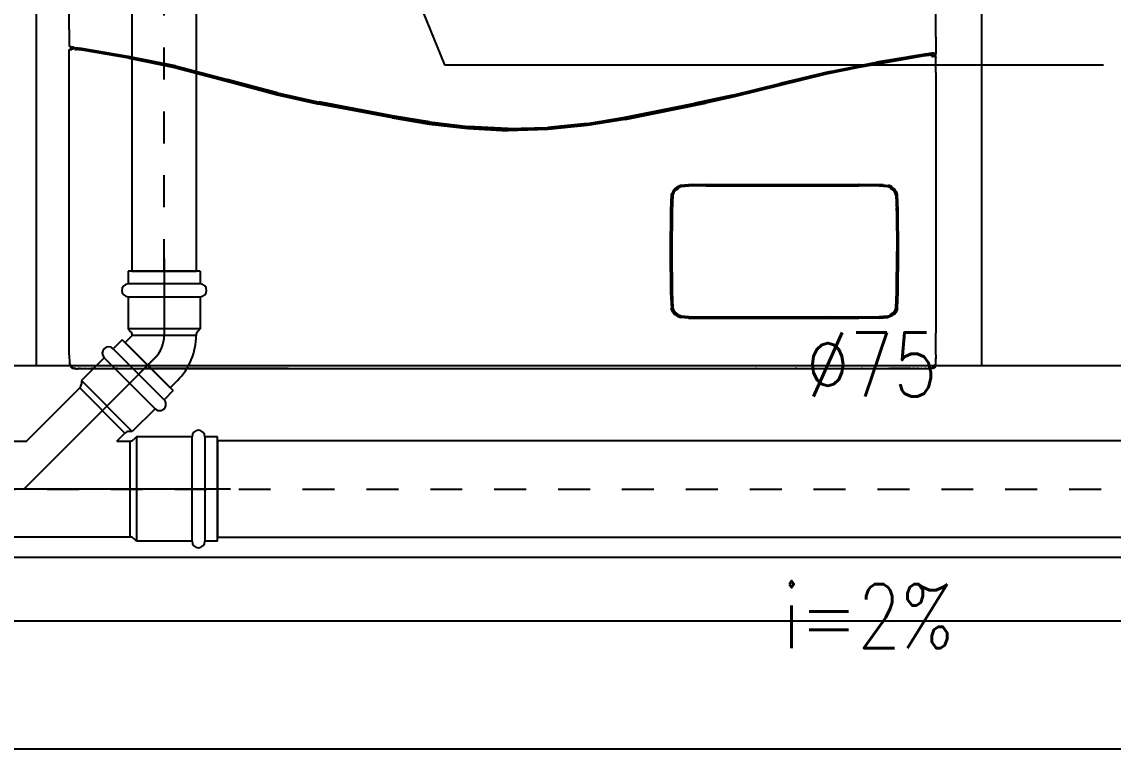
# Model space of a CAD drawing. Extents: x 41.9 to 126, y -21.3 to 38.1.
# Drawn here: x 89.476 to 92.893, y -16.879 to -14.603 of the extents above; entities that cross this region are included whole.
import ezdxf

# ---------------------------------------------------------------- set-up
doc = ezdxf.new("R2010")
doc.units = 0
for name, pattern in [('(_DASHED_)', [0.3, 0.2, -0.1]), ('DASHDOT2', [0.5, 0.25, -0.125, 0, -0.125]), ('ESGOTO_PRIMARIO', [1000, 1000, 0])]:
    doc.linetypes.add(name, pattern=pattern)
doc.layers.get('0').update_dxf_attribs({"linetype": 'CONTINUOUS'})
doc.layers.get('Defpoints').update_dxf_attribs({"linetype": 'CONTINUOUS'})
for name, color, linetype in [('ARQUITETURA_R07', 8, 'CONTINUOUS'), ('CONEXAO-PVC_SOLDAVEL_BRANCO', 84, 'CONTINUOUS'), ('IND_DIAMETRO', 7, 'CONTINUOUS'), ('IND_FLUXO', 3, 'CONTINUOUS'), ('IND_INCLINACAO', 7, 'CONTINUOUS'), ('LINHA_CENTRAL', 5, 'CONTINUOUS'), ('LINHA_EIXO', 8, 'DASHDOT2'), ('LISTAGEM_TEXTO', 7, 'CONTINUOUS'), ('TRACADO_INTERNO_CNX', 7, 'CONTINUOUS'), ('TUBO-PVC_SOLDAVEL_BRANCO', 84, 'CONTINUOUS'), ('US_dimension', 7, 'CONTINUOUS')]:
    doc.layers.add(name, color=color, linetype=linetype)
doc.styles.add('ARIAL', font='arial.ttf')
doc.styles.add('romans', font='romans.shx')
doc.dimstyles.new('1_25 A.F', dxfattribs={"dimscale": 0, "dimtxt": 0.2, "dimasz": 0.1, "dimexe": 0.05, "dimexo": 0.05, "dimgap": -0.045, "dimtad": 1, "dimlfac": 0.25, "dimzin": 5, "dimdsep": 46, "dimtxsty": 'ARIAL', "dimcen": 0, "dimclrd": 256, "dimclre": 256, "dimclrt": 256, "dimadec": 0, "dimazin": 0, "dimtfac": 1, "dimtmove": 2, "dimatfit": 3, "dimfxl": 0.08, "dimtolj": 1, "dimtzin": 1, "dimlwd": -1, "dimlwe": -1, "dimarcsym": 0})

# ---------------------------------------------------------------- blocks, each defined once
blk = doc.blocks.new('VISTAS')
at = {"layer": 'ARQUITETURA_R07'}
for p, q in [((-1.16442, -1.29352), (-1.16442, 0.71648)), ((-0.42442, -1.29352), (-0.42442, 0.71648)), ((-1.13885, -1.03076), (-1.13885, -0.52054)), ((-0.46042, -1.03633), (-0.46042, -0.52124)), ((-1.13885, -1.03076), (-1.1388, -1.04314)), ((-0.46042, -1.03725), (-0.46046, -1.04962)), ((-0.46042, -1.03633), (-0.46042, -1.03692)), ((-0.46042, -1.03725), (-0.46042, -1.03692)), ((-1.13885, -1.05873), (-1.1388, -1.0468)), ((-1.1388, -1.04314), (-1.13881, -1.0432)), ((-1.13881, -1.0432), (-1.13871, -1.04344)), ((-1.13871, -1.04651), (-1.13881, -1.04671)), ((-1.1388, -1.0468), (-1.13881, -1.04671)), ((-1.13871, -1.04344), (-1.13873, -1.04349)), ((-1.13873, -1.04349), (-1.13859, -1.04372)), ((-1.13873, -1.04642), (-1.13859, -1.04619)), ((-1.13871, -1.04651), (-1.13873, -1.04642)), ((-1.13871, -1.04344), (-1.13855, -1.04366)), ((-1.13855, -1.04628), (-1.13871, -1.04651)), ((-1.13859, -1.04372), (-1.13839, -1.04387)), ((-1.13859, -1.04619), (-1.1384, -1.04603)), ((-1.13855, -1.04366), (-1.13833, -1.04383)), ((-1.13833, -1.04612), (-1.13855, -1.04628)), ((-1.1384, -1.04603), (-1.1383, -1.04598)), ((-1.13829, -1.04393), (-1.13839, -1.04387)), ((-1.13833, -1.04383), (-1.13805, -1.04392)), ((-1.13805, -1.04602), (-1.13833, -1.04612)), ((-1.1383, -1.04598), (-1.13816, -1.04592)), ((-1.13806, -1.04402), (-1.13829, -1.04393)), ((-1.13816, -1.04592), (-1.13808, -1.04587)), ((-1.13808, -1.04587), (-1.13767, -1.0458)), ((-1.13806, -1.04402), (-1.13763, -1.04409)), ((-1.13805, -1.04392), (-1.13753, -1.04397)), ((-1.13783, -1.046), (-1.13805, -1.04602)), ((-1.13767, -1.0458), (-1.13744, -1.04578)), ((-1.13744, -1.04411), (-1.13763, -1.04409)), ((-1.13753, -1.04397), (-1.13744, -1.04397)), ((-1.13744, -1.0438), (-1.13744, -1.04397)), ((-1.13744, -1.04397), (-1.13709, -1.04398)), ((-1.13744, -1.04397), (-1.13744, -1.04407)), ((-1.13671, -1.04423), (-1.13744, -1.04411)), ((-1.13744, -1.04411), (-1.13744, -1.04578)), ((-1.13744, -1.04578), (-1.13692, -1.04575)), ((-1.13744, -1.04578), (-1.13744, -1.04587)), ((-1.13744, -1.04608), (-1.13744, -1.04617)), ((-1.13744, -1.04628), (-1.13744, -1.04645)), ((-1.13744, -1.0466), (-1.13744, -1.04683)), ((-1.13662, -1.04596), (-1.13724, -1.04597)), ((-1.13692, -1.04575), (-1.13622, -1.04561)), ((-1.13671, -1.04423), (-1.13598, -1.04435)), ((-1.13575, -1.04581), (-1.13653, -1.04594)), ((-1.13622, -1.04561), (-1.13598, -1.04526)), ((-1.1361, -1.04568), (-1.13622, -1.04561)), ((-1.1359, -1.04563), (-1.13622, -1.04561)), ((-1.13575, -1.04581), (-1.1361, -1.04568)), ((-1.13609, -1.04421), (-1.13598, -1.04435)), ((-1.13598, -1.04435), (-1.13594, -1.04441)), ((-1.13598, -1.04435), (-1.13582, -1.04439)), ((-1.13598, -1.04526), (-1.13596, -1.04482)), ((-1.13598, -1.04526), (-1.13584, -1.0453)), ((-1.13594, -1.04441), (-1.13596, -1.04482)), ((-1.13596, -1.04482), (-1.13564, -1.04488)), ((-1.13594, -1.04441), (-1.13582, -1.04439)), ((-1.13566, -1.04567), (-1.1359, -1.04563)), ((-1.13568, -1.04533), (-1.13584, -1.0453)), ((-1.13584, -1.0453), (-1.13566, -1.0453)), ((-1.13577, -1.04439), (-1.13582, -1.04439)), ((-1.13547, -1.04438), (-1.13577, -1.04439)), ((-1.13577, -1.04439), (-1.13562, -1.04446)), ((-1.13577, -1.04439), (-1.13547, -1.04443)), ((-1.13566, -1.04567), (-1.13575, -1.04581)), ((-1.13561, -1.04534), (-1.13566, -1.0453)), ((-1.13503, -1.04576), (-1.13566, -1.04567)), ((-1.13547, -1.04478), (-1.13564, -1.04479)), ((-1.13562, -1.04446), (-1.13547, -1.04449)), ((-1.13547, -1.04533), (-1.13561, -1.04534)), ((-1.13547, -1.04537), (-1.13561, -1.04534)), ((-1.1356, -1.04424), (-1.13547, -1.04438)), ((-1.13547, -1.04537), (-1.1355, -1.04542)), ((-1.13547, -1.04438), (-1.13547, -1.04443)), ((-1.13547, -1.04443), (-1.13547, -1.04449)), ((-1.13547, -1.04443), (-1.13517, -1.04448)), ((-1.13547, -1.04449), (-1.13475, -1.0446)), ((-1.13547, -1.04449), (-1.13547, -1.04478)), ((-1.13547, -1.04478), (-1.13547, -1.04491)), ((-1.13547, -1.04533), (-1.13547, -1.04537)), ((-1.1348, -1.04543), (-1.13547, -1.04533)), ((-1.13475, -1.0446), (-1.13517, -1.04448)), ((-1.13353, -1.046), (-1.13503, -1.04576)), ((-1.1348, -1.04543), (-1.13331, -1.04568)), ((-1.13475, -1.0446), (-1.13352, -1.04475)), ((-1.13377, -1.04454), (-1.13377, -1.04464)), ((-1.13377, -1.04639), (-1.13377, -1.04645)), ((-1.13377, -1.04671), (-1.13377, -1.04686)), ((-1.1314, -1.04636), (-1.13353, -1.046)), ((-1.13352, -1.04475), (-1.13352, -1.04458)), ((-1.13352, -1.04475), (-1.13325, -1.04484)), ((-1.13352, -1.04647), (-1.13352, -1.04643)), ((-1.13352, -1.0469), (-1.13352, -1.04673)), ((-1.13337, -1.04461), (-1.13058, -1.04507)), ((-1.13117, -1.04603), (-1.13331, -1.04568)), ((-1.13325, -1.04484), (-1.133, -1.04484)), ((-1.133, -1.04484), (-1.13112, -1.0452)), ((-1.12863, -1.04682), (-1.1314, -1.04636)), ((-1.13117, -1.04603), (-1.12841, -1.0465)), ((-1.13112, -1.0452), (-1.13022, -1.04531)), ((-1.09251, -1.05154), (-1.13058, -1.04507)), ((-1.13043, -1.04523), (-1.11939, -1.0471)), ((-1.13022, -1.04531), (-1.12835, -1.04567)), ((-1.09207, -1.05303), (-1.12863, -1.04682)), ((-1.09187, -1.05273), (-1.12841, -1.0465)), ((-1.11922, -1.04718), (-1.12835, -1.04567)), ((-1.12835, -1.04567), (-1.0916, -1.05198)), ((-1.11922, -1.04718), (-1.09241, -1.05173)), ((-0.48163, -1.0522), (-0.47089, -1.05037)), ((-0.48003, -1.05177), (-0.46903, -1.0499)), ((-0.46883, -1.0498), (-0.47986, -1.05168)), ((-0.47973, -1.05152), (-0.46868, -1.04964)), ((-0.47089, -1.05037), (-0.46813, -1.04994)), ((-0.46663, -1.04954), (-0.46903, -1.0499)), ((-0.46813, -1.04994), (-0.466, -1.04968)), ((-0.46812, -1.05077), (-0.46598, -1.05051)), ((-0.46663, -1.04954), (-0.46625, -1.0495)), ((-0.46606, -1.04941), (-0.46621, -1.04942)), ((-0.46606, -1.04941), (-0.466, -1.0494)), ((-0.46594, -1.04938), (-0.466, -1.0494)), ((-0.466, -1.04968), (-0.46458, -1.04967)), ((-0.46599, -1.05009), (-0.466, -1.04968)), ((-0.46449, -1.04998), (-0.46599, -1.05009)), ((-0.46449, -1.0504), (-0.46598, -1.05051)), ((-0.4659, -1.04939), (-0.46594, -1.04938)), ((-0.46562, -1.04937), (-0.46577, -1.04937)), ((-0.46458, -1.04937), (-0.46507, -1.04937)), ((-0.465, -1.04929), (-0.46458, -1.04929)), ((-0.46458, -1.04902), (-0.46458, -1.0489)), ((-0.46458, -1.04916), (-0.46458, -1.04911)), ((-0.46458, -1.04929), (-0.46458, -1.04925)), ((-0.46458, -1.04929), (-0.46449, -1.04929)), ((-0.46458, -1.04937), (-0.46458, -1.04929)), ((-0.46434, -1.04937), (-0.46458, -1.04937)), ((-0.46458, -1.04967), (-0.46458, -1.04942)), ((-0.46458, -1.04967), (-0.4645, -1.04967)), ((-0.4645, -1.04967), (-0.46434, -1.04974)), ((-0.46434, -1.04999), (-0.46449, -1.04998)), ((-0.46449, -1.0504), (-0.46434, -1.05041)), ((-0.46435, -1.04929), (-0.46442, -1.0493)), ((-0.46434, -1.04922), (-0.46435, -1.04929)), ((-0.46435, -1.04929), (-0.46364, -1.04929)), ((-0.46435, -1.04929), (-0.46434, -1.04937)), ((-0.46434, -1.04887), (-0.46434, -1.04902)), ((-0.46434, -1.04908), (-0.46434, -1.04912)), ((-0.46429, -1.04937), (-0.46434, -1.04937)), ((-0.46434, -1.04937), (-0.46434, -1.04974)), ((-0.46434, -1.04974), (-0.46363, -1.05004)), ((-0.46434, -1.04974), (-0.46434, -1.04999)), ((-0.46363, -1.05004), (-0.46434, -1.04999)), ((-0.46434, -1.05041), (-0.46434, -1.05062)), ((-0.46434, -1.05041), (-0.46362, -1.05045)), ((-0.46342, -1.04972), (-0.46429, -1.04937)), ((-0.46218, -1.04894), (-0.46373, -1.04902)), ((-0.46294, -1.0493), (-0.46364, -1.04929)), ((-0.46331, -1.05039), (-0.46363, -1.05004)), ((-0.46363, -1.05004), (-0.46333, -1.05057)), ((-0.46345, -1.05077), (-0.46362, -1.05045)), ((-0.46308, -1.05029), (-0.46342, -1.04972)), ((-0.46331, -1.0506), (-0.46335, -1.05076)), ((-0.46331, -1.05039), (-0.46333, -1.05057)), ((-0.46333, -1.05057), (-0.46331, -1.0506)), ((-0.46317, -1.05082), (-0.46308, -1.05029)), ((-0.46218, -1.04894), (-0.46126, -1.04898)), ((-0.46081, -1.04931), (-0.46126, -1.04898)), ((-0.4612, -1.04987), (-0.46112, -1.0506)), ((-0.46067, -1.04913), (-0.46067, -1.05011)), ((-0.46056, -1.05097), (-0.46047, -1.05068)), ((-0.46047, -1.05068), (-0.46046, -1.04962)), ((-1.13886, -1.26808), (-1.13885, -1.0588)), ((-1.13885, -1.0588), (-1.13885, -1.05873)), ((-1.05561, -1.05901), (-1.09251, -1.05154)), ((-1.05569, -1.05917), (-1.09241, -1.05173)), ((-1.09207, -1.05303), (-1.05621, -1.06037)), ((-1.05604, -1.06008), (-1.09187, -1.05273)), ((-1.05565, -1.05936), (-1.0916, -1.05198)), ((-1.05569, -1.05917), (-1.01497, -1.06972)), ((-1.05561, -1.05901), (-1.01487, -1.06954)), ((-0.54321, -1.06372), (-0.50769, -1.05671)), ((-0.54314, -1.06336), (-0.50671, -1.0562)), ((-0.5431, -1.06412), (-0.50761, -1.05711)), ((-0.54308, -1.06353), (-0.50683, -1.05641)), ((-0.47647, -1.05212), (-0.52066, -1.05985)), ((-0.47629, -1.05244), (-0.52063, -1.06025)), ((-0.48163, -1.0522), (-0.50769, -1.05671)), ((-0.47647, -1.05171), (-0.50761, -1.05711)), ((-0.48003, -1.05177), (-0.50683, -1.05641)), ((-0.47973, -1.05152), (-0.50671, -1.0562)), ((-0.47089, -1.05077), (-0.47647, -1.05171)), ((-0.47647, -1.05212), (-0.47088, -1.05118)), ((-0.47067, -1.0515), (-0.47629, -1.05244)), ((-0.46812, -1.05077), (-0.47088, -1.05118)), ((-0.46791, -1.05109), (-0.47067, -1.0515)), ((-0.46577, -1.05083), (-0.46791, -1.05109)), ((-0.46434, -1.05072), (-0.46577, -1.05083)), ((-0.46458, -1.05094), (-0.46458, -1.05082)), ((-0.46458, -1.05121), (-0.46458, -1.05106)), ((-0.46458, -1.05143), (-0.46458, -1.05131)), ((-0.46434, -1.05072), (-0.46434, -1.05092)), ((-0.46427, -1.05073), (-0.46434, -1.05072)), ((-0.46434, -1.05103), (-0.46434, -1.05116)), ((-0.46434, -1.05128), (-0.46434, -1.05142)), ((-0.46345, -1.05077), (-0.46427, -1.05073)), ((-0.46363, -1.05161), (-0.46351, -1.05138)), ((-0.46356, -1.05163), (-0.46348, -1.05138)), ((-0.46352, -1.05163), (-0.46338, -1.05137)), ((-0.46347, -1.05162), (-0.46343, -1.05162)), ((-0.46345, -1.05077), (-0.4634, -1.05077)), ((-0.46341, -1.05107), (-0.46343, -1.05119)), ((-0.46338, -1.05137), (-0.46343, -1.05162)), ((-0.46343, -1.05162), (-0.46313, -1.0516)), ((-0.46335, -1.05076), (-0.4634, -1.05077)), ((-0.4634, -1.05077), (-0.46336, -1.05082)), ((-0.46338, -1.05094), (-0.4634, -1.051)), ((-0.46336, -1.05082), (-0.46337, -1.05089)), ((-0.46335, -1.05076), (-0.46336, -1.05082)), ((-0.46336, -1.05082), (-0.46331, -1.0509)), ((-0.46331, -1.05087), (-0.46336, -1.05082)), ((-0.46336, -1.05094), (-0.46331, -1.05099)), ((-0.46335, -1.05076), (-0.4633, -1.05081)), ((-0.46332, -1.05106), (-0.46334, -1.05119)), ((-0.46334, -1.05106), (-0.46334, -1.05119)), ((-0.4633, -1.05081), (-0.46331, -1.05087)), ((-0.46331, -1.05087), (-0.46331, -1.0509)), ((-0.46331, -1.05087), (-0.46328, -1.0509)), ((-0.46331, -1.05094), (-0.46331, -1.05099)), ((-0.46331, -1.05118), (-0.46324, -1.05105)), ((-0.4633, -1.05081), (-0.46317, -1.05082)), ((-0.46328, -1.0509), (-0.46324, -1.0509)), ((-0.46321, -1.05097), (-0.46325, -1.05094)), ((-0.46321, -1.05097), (-0.46319, -1.05095)), ((-0.46319, -1.05091), (-0.46317, -1.05082)), ((-0.46317, -1.05082), (-0.46274, -1.05091)), ((-0.46307, -1.05114), (-0.46315, -1.05105)), ((-0.46313, -1.0516), (-0.4631, -1.05135)), ((-0.46313, -1.0516), (-0.46267, -1.05152)), ((-0.46307, -1.05117), (-0.46307, -1.05114)), ((-0.46202, -1.05096), (-0.46274, -1.05091)), ((-0.46267, -1.05152), (-0.46174, -1.05151)), ((-0.46163, -1.05103), (-0.46202, -1.05096)), ((-0.46174, -1.05151), (-0.46122, -1.05146)), ((-0.46142, -1.05114), (-0.46163, -1.05103)), ((-0.46142, -1.05114), (-0.46109, -1.05141)), ((-0.46122, -1.05146), (-0.46119, -1.05145)), ((-0.46109, -1.05141), (-0.46094, -1.05136)), ((-0.46109, -1.05141), (-0.46098, -1.05148)), ((-0.46098, -1.05148), (-0.46081, -1.05165)), ((-0.46094, -1.05136), (-0.46072, -1.0512)), ((-0.46081, -1.05165), (-0.46068, -1.05188)), ((-0.46072, -1.0512), (-0.46067, -1.05112)), ((-0.46067, -1.05112), (-0.46068, -1.05188)), ((-0.46068, -1.05188), (-0.46067, -1.05194)), ((-0.46067, -1.05112), (-0.46056, -1.05097)), ((-0.46067, -1.05194), (-0.46061, -1.05217)), ((-0.46067, -1.05194), (-0.46067, -1.05213)), ((-0.46061, -1.05217), (-0.46046, -1.05299)), ((-0.46042, -1.06422), (-0.46046, -1.05299)), ((-1.05621, -1.06037), (-1.01561, -1.07098)), ((-1.05604, -1.06008), (-1.01548, -1.07067)), ((-1.05565, -1.05936), (-1.01514, -1.06992)), ((-0.54314, -1.06336), (-0.58252, -1.07269)), ((-0.54308, -1.06353), (-0.58245, -1.07287)), ((-0.54321, -1.06372), (-0.58237, -1.07307)), ((-0.58228, -1.07348), (-0.5431, -1.06412)), ((-0.54637, -1.06469), (-0.58228, -1.07348)), ((-0.54631, -1.06517), (-0.58222, -1.07394)), ((-0.54625, -1.06557), (-0.58217, -1.07432)), ((-0.54313, -1.06402), (-0.54637, -1.06469)), ((-0.54631, -1.06517), (-0.52066, -1.05985)), ((-0.52063, -1.06025), (-0.54625, -1.06557)), ((-0.46042, -1.06422), (-0.46041, -1.26808)), ((-1.01561, -1.07098), (-0.97604, -1.08157)), ((-0.97595, -1.08124), (-1.01548, -1.07067)), ((-0.97573, -1.08042), (-1.01514, -1.06992)), ((-0.97563, -1.08018), (-1.01497, -1.06972)), ((-0.61959, -1.08179), (-0.58252, -1.07269)), ((-0.61956, -1.08199), (-0.58245, -1.07287)), ((-0.61952, -1.08223), (-0.58237, -1.07307)), ((-0.61946, -1.08266), (-0.58228, -1.07348)), ((-0.58228, -1.07348), (-0.61733, -1.08223)), ((-0.61729, -1.08267), (-0.58222, -1.07394)), ((-0.58217, -1.07432), (-0.61725, -1.08303)), ((-0.97604, -1.08157), (-0.94332, -1.08883)), ((-0.97595, -1.08124), (-0.94326, -1.08848)), ((-0.97573, -1.08042), (-0.9431, -1.08763)), ((-0.97563, -1.08018), (-0.94305, -1.08738)), ((-0.61959, -1.08179), (-0.64909, -1.08825)), ((-0.61956, -1.08199), (-0.64907, -1.08846)), ((-0.61952, -1.08223), (-0.64902, -1.08871)), ((-0.64895, -1.08914), (-0.61946, -1.08266)), ((-0.61733, -1.08223), (-0.64042, -1.08743)), ((-0.61729, -1.08267), (-0.6404, -1.08787)), ((-0.61725, -1.08303), (-0.64038, -1.08822)), ((-0.88592, -1.09974), (-0.94332, -1.08883)), ((-0.88587, -1.09939), (-0.94326, -1.08848)), ((-0.88575, -1.09855), (-0.9431, -1.08763)), ((-0.8857, -1.09831), (-0.94305, -1.08738)), ((-0.88567, -1.09811), (-0.94301, -1.08717)), ((-0.7038, -1.09921), (-0.64909, -1.08825)), ((-0.70375, -1.09942), (-0.64907, -1.08846)), ((-0.70369, -1.09965), (-0.64902, -1.08871)), ((-0.64895, -1.08914), (-0.7036, -1.10007)), ((-0.6404, -1.08787), (-0.70352, -1.10049)), ((-0.70346, -1.10083), (-0.64038, -1.08822)), ((-0.64042, -1.08743), (-0.64895, -1.08914)), ((-0.88592, -1.09974), (-0.85707, -1.10447)), ((-0.85702, -1.10413), (-0.88587, -1.09939)), ((-0.85691, -1.10329), (-0.88575, -1.09855)), ((-0.85686, -1.10307), (-0.8857, -1.09831)), ((-0.85682, -1.10286), (-0.88567, -1.09811)), ((-0.73339, -1.10411), (-0.7038, -1.09921)), ((-0.73335, -1.10432), (-0.70375, -1.09942)), ((-0.7333, -1.10453), (-0.70369, -1.09965)), ((-0.73317, -1.10537), (-0.70352, -1.10049)), ((-0.70346, -1.10083), (-0.73312, -1.10571)), ((-0.85707, -1.10447), (-0.82672, -1.10801)), ((-0.85702, -1.10413), (-0.82669, -1.10767)), ((-0.85691, -1.10329), (-0.82662, -1.10683)), ((-0.85686, -1.10307), (-0.8266, -1.10661)), ((-0.85682, -1.10286), (-0.82657, -1.10641)), ((-0.82672, -1.10801), (-0.7955, -1.10968)), ((-0.7955, -1.10933), (-0.82669, -1.10767)), ((-0.7955, -1.10849), (-0.82662, -1.10683)), ((-0.79551, -1.10827), (-0.8266, -1.10661)), ((-0.79551, -1.10807), (-0.82657, -1.10641)), ((-0.79551, -1.10807), (-0.7642, -1.10718)), ((-0.79551, -1.10827), (-0.76418, -1.10739)), ((-0.7955, -1.10849), (-0.76415, -1.10761)), ((-0.7955, -1.10933), (-0.76408, -1.10844)), ((-0.76405, -1.10878), (-0.7955, -1.10968)), ((-0.73339, -1.10411), (-0.7642, -1.10718)), ((-0.73335, -1.10432), (-0.76418, -1.10739)), ((-0.7333, -1.10453), (-0.76415, -1.10761)), ((-0.73317, -1.10537), (-0.76408, -1.10844)), ((-0.73312, -1.10571), (-0.76405, -1.10878)), ((-0.66263, -1.15349), (-0.6602, -1.15246)), ((-0.66018, -1.15249), (-0.66262, -1.15352)), ((-0.66257, -1.15359), (-0.66017, -1.15257)), ((-0.65389, -1.15193), (-0.66018, -1.15249)), ((-0.6539, -1.15202), (-0.66017, -1.15257)), ((-0.65376, -1.15285), (-0.6599, -1.15336)), ((-0.65374, -1.15298), (-0.65986, -1.15349)), ((-0.6539, -1.15202), (-0.64028, -1.15183)), ((-0.64025, -1.15174), (-0.65389, -1.15193)), ((-0.65376, -1.15285), (-0.64023, -1.15267)), ((-0.64022, -1.1528), (-0.65374, -1.15298)), ((-0.64028, -1.15183), (-0.52058, -1.15187)), ((-0.64025, -1.15174), (-0.61703, -1.15171)), ((-0.64025, -1.15174), (-0.52053, -1.15178)), ((-0.64024, -1.15171), (-0.61703, -1.15171)), ((-0.64023, -1.15267), (-0.52064, -1.15271)), ((-0.64022, -1.1528), (-0.52064, -1.15284)), ((-0.61703, -1.15171), (-0.52055, -1.15175)), ((-0.50486, -1.15286), (-0.52064, -1.15271)), ((-0.50487, -1.15299), (-0.52064, -1.15284)), ((-0.50472, -1.15203), (-0.52058, -1.15187)), ((-0.52055, -1.15175), (-0.52052, -1.15175)), ((-0.52055, -1.15175), (-0.52053, -1.15178)), ((-0.50466, -1.15194), (-0.52053, -1.15178)), ((-0.49801, -1.15349), (-0.50487, -1.15299)), ((-0.50486, -1.15286), (-0.49797, -1.15336)), ((-0.50472, -1.15203), (-0.49771, -1.15257)), ((-0.50167, -1.15215), (-0.50466, -1.15194)), ((-0.50464, -1.15192), (-0.50167, -1.15215)), ((-0.50167, -1.15215), (-0.49761, -1.15249)), ((-0.4953, -1.15359), (-0.49771, -1.15257)), ((-0.49761, -1.15249), (-0.49523, -1.15349)), ((-0.49758, -1.15248), (-0.49523, -1.15349)), ((-0.49484, -1.15333), (-0.49739, -1.15223)), ((-0.66734, -1.15978), (-0.6679, -1.17219)), ((-0.66779, -1.1722), (-0.66722, -1.15976)), ((-0.66733, -1.15973), (-0.66735, -1.15975)), ((-0.66734, -1.15978), (-0.66735, -1.15975)), ((-0.66734, -1.15978), (-0.66733, -1.15973)), ((-0.66733, -1.15973), (-0.66731, -1.1597)), ((-0.66731, -1.1597), (-0.66702, -1.15898)), ((-0.66618, -1.15728), (-0.66722, -1.15976)), ((-0.66628, -1.15727), (-0.66702, -1.15898)), ((-0.66698, -1.17233), (-0.66645, -1.16004)), ((-0.66634, -1.1601), (-0.66686, -1.17236)), ((-0.66548, -1.15772), (-0.66645, -1.16004)), ((-0.66537, -1.1578), (-0.66634, -1.1601)), ((-0.66634, -1.1601), (-0.66628, -1.16014)), ((-0.66553, -1.15623), (-0.66628, -1.15727)), ((-0.66626, -1.16018), (-0.66628, -1.16014)), ((-0.66626, -1.16018), (-0.66623, -1.1602)), ((-0.66618, -1.15728), (-0.6646, -1.15519)), ((-0.66553, -1.15623), (-0.66525, -1.15587)), ((-0.66548, -1.15772), (-0.66403, -1.15579)), ((-0.66394, -1.15588), (-0.66537, -1.1578)), ((-0.66525, -1.15587), (-0.66469, -1.15512)), ((-0.66468, -1.15515), (-0.66525, -1.15587)), ((-0.66469, -1.15512), (-0.66263, -1.15349)), ((-0.66262, -1.15352), (-0.66468, -1.15515)), ((-0.66257, -1.15359), (-0.6646, -1.15519)), ((-0.66215, -1.15431), (-0.66403, -1.15579)), ((-0.66209, -1.15442), (-0.66394, -1.15588)), ((-0.66197, -1.15496), (-0.66368, -1.15634)), ((-0.66215, -1.15431), (-0.6599, -1.15336)), ((-0.65986, -1.15349), (-0.66209, -1.15442)), ((-0.49578, -1.15442), (-0.49801, -1.15349)), ((-0.49572, -1.15431), (-0.49797, -1.15336)), ((-0.49579, -1.15496), (-0.49409, -1.15633)), ((-0.49393, -1.15588), (-0.49578, -1.15442)), ((-0.49572, -1.15431), (-0.49385, -1.15578)), ((-0.4953, -1.15359), (-0.49327, -1.15519)), ((-0.49523, -1.15349), (-0.4952, -1.15349)), ((-0.4952, -1.15349), (-0.49517, -1.15352)), ((-0.49517, -1.15352), (-0.49318, -1.15511)), ((-0.49252, -1.15779), (-0.49393, -1.15588)), ((-0.49242, -1.15771), (-0.49385, -1.15578)), ((-0.49172, -1.15728), (-0.49327, -1.15519)), ((-0.49318, -1.15511), (-0.49314, -1.15512)), ((-0.49312, -1.15515), (-0.49314, -1.15512)), ((-0.49312, -1.15515), (-0.49161, -1.15723)), ((-0.49161, -1.16008), (-0.49252, -1.15779)), ((-0.49242, -1.15771), (-0.4915, -1.16003)), ((-0.49172, -1.15728), (-0.49073, -1.15976)), ((-0.49163, -1.16013), (-0.49161, -1.16008)), ((-0.49162, -1.16017), (-0.49163, -1.16013)), ((-0.49162, -1.16017), (-0.49122, -1.1704)), ((-0.49161, -1.15723), (-0.49156, -1.15724)), ((-0.49154, -1.15727), (-0.49156, -1.15724)), ((-0.49154, -1.15727), (-0.49062, -1.15973)), ((-0.49101, -1.17232), (-0.4915, -1.16003)), ((-0.49021, -1.17219), (-0.49073, -1.15976)), ((-0.49062, -1.15973), (-0.49008, -1.17219)), ((-0.66804, -1.20416), (-0.66791, -1.17225)), ((-0.66779, -1.1722), (-0.66792, -1.20415)), ((-0.6679, -1.17219), (-0.66791, -1.17225)), ((-0.66698, -1.17233), (-0.66711, -1.20415)), ((-0.66686, -1.17236), (-0.66698, -1.20416)), ((-0.49112, -1.17235), (-0.49122, -1.1704)), ((-0.49114, -1.17239), (-0.49112, -1.17235)), ((-0.49114, -1.17239), (-0.49096, -1.20416)), ((-0.49101, -1.17232), (-0.49084, -1.20415)), ((-0.49021, -1.17219), (-0.49003, -1.20415)), ((-0.49008, -1.17219), (-0.48991, -1.20416)), ((-0.66806, -1.20419), (-0.66804, -1.20416)), ((-0.66806, -1.20419), (-0.66805, -1.20422)), ((-0.66805, -1.20422), (-0.66804, -1.20416)), ((-0.6678, -1.23613), (-0.66805, -1.20422)), ((-0.66769, -1.2361), (-0.66792, -1.20415)), ((-0.66688, -1.23597), (-0.66711, -1.20415)), ((-0.66698, -1.20416), (-0.66676, -1.23597)), ((-0.49112, -1.23597), (-0.49097, -1.20423)), ((-0.49101, -1.23597), (-0.49084, -1.20415)), ((-0.49097, -1.20423), (-0.49096, -1.20416)), ((-0.49021, -1.2361), (-0.49003, -1.20415)), ((-0.48991, -1.20416), (-0.49008, -1.23613)), ((-0.66803, -1.23627), (-0.6674, -1.24883)), ((-0.66782, -1.23617), (-0.6678, -1.23613)), ((-0.66781, -1.2362), (-0.66782, -1.23617)), ((-0.66781, -1.2362), (-0.66725, -1.24858)), ((-0.66769, -1.2361), (-0.66714, -1.24853)), ((-0.66688, -1.23597), (-0.66637, -1.24826)), ((-0.66676, -1.23597), (-0.66625, -1.24823)), ((-0.49115, -1.23604), (-0.49163, -1.24825)), ((-0.49161, -1.24823), (-0.49115, -1.23604)), ((-0.49101, -1.23597), (-0.4915, -1.24826)), ((-0.49115, -1.23604), (-0.49112, -1.23597)), ((-0.49021, -1.2361), (-0.49073, -1.24853)), ((-0.49008, -1.23613), (-0.49062, -1.24858)), ((-0.66636, -1.25157), (-0.66748, -1.24891)), ((-0.66725, -1.24858), (-0.66727, -1.24864)), ((-0.66726, -1.24867), (-0.66727, -1.24864)), ((-0.66625, -1.25109), (-0.66726, -1.24867)), ((-0.66615, -1.25101), (-0.66714, -1.24853)), ((-0.66545, -1.25058), (-0.66637, -1.24826)), ((-0.66636, -1.25157), (-0.66476, -1.25374)), ((-0.66625, -1.24823), (-0.66534, -1.25053)), ((-0.66468, -1.2532), (-0.66625, -1.25109)), ((-0.66615, -1.25101), (-0.6646, -1.2531)), ((-0.66545, -1.25058), (-0.66402, -1.25251)), ((-0.66534, -1.25053), (-0.66529, -1.25054)), ((-0.66529, -1.25054), (-0.66527, -1.25057)), ((-0.66482, -1.25119), (-0.66527, -1.25057)), ((-0.66393, -1.25243), (-0.66482, -1.25119)), ((-0.66263, -1.25482), (-0.66468, -1.2532)), ((-0.66257, -1.25471), (-0.6646, -1.2531)), ((-0.66215, -1.25398), (-0.66402, -1.25251)), ((-0.66393, -1.25243), (-0.66389, -1.25244)), ((-0.66387, -1.25247), (-0.66393, -1.25243)), ((-0.66387, -1.25247), (-0.66389, -1.25244)), ((-0.66208, -1.25389), (-0.66387, -1.25247)), ((-0.66197, -1.25356), (-0.66367, -1.25219)), ((-0.6602, -1.25585), (-0.66263, -1.25482)), ((-0.66257, -1.25471), (-0.66017, -1.25572)), ((-0.66215, -1.25398), (-0.6599, -1.25493)), ((-0.66208, -1.25389), (-0.66205, -1.25389)), ((-0.66203, -1.25391), (-0.66205, -1.25389)), ((-0.66032, -1.25461), (-0.66203, -1.25391)), ((-0.65983, -1.25482), (-0.66032, -1.25461)), ((-0.65986, -1.25482), (-0.66032, -1.25461)), ((-0.65376, -1.25544), (-0.6599, -1.25493)), ((-0.65986, -1.25482), (-0.65981, -1.25485)), ((-0.65371, -1.25532), (-0.65983, -1.25482)), ((-0.6537, -1.25535), (-0.65981, -1.25485)), ((-0.65981, -1.25485), (-0.65371, -1.25532)), ((-0.65376, -1.25544), (-0.64023, -1.25562)), ((-0.65371, -1.25532), (-0.64021, -1.25551)), ((-0.64021, -1.25551), (-0.6537, -1.25535)), ((-0.52063, -1.25557), (-0.64023, -1.25562)), ((-0.64018, -1.25553), (-0.64021, -1.25551)), ((-0.58192, -1.25547), (-0.64018, -1.25553)), ((-0.58189, -1.25549), (-0.58192, -1.25547)), ((-0.54605, -1.25543), (-0.58189, -1.25549)), ((-0.58189, -1.25549), (-0.52064, -1.25546)), ((-0.54605, -1.25543), (-0.52064, -1.25546)), ((-0.52061, -1.25548), (-0.52064, -1.25546)), ((-0.50486, -1.25543), (-0.52063, -1.25557)), ((-0.50486, -1.25531), (-0.52061, -1.25548)), ((-0.50484, -1.25534), (-0.52061, -1.25548)), ((-0.50486, -1.25543), (-0.49797, -1.25493)), ((-0.50486, -1.25531), (-0.50484, -1.25534)), ((-0.50483, -1.25531), (-0.50486, -1.25531)), ((-0.49798, -1.25484), (-0.50484, -1.25534)), ((-0.49797, -1.2548), (-0.49798, -1.25484)), ((-0.49572, -1.25398), (-0.49797, -1.25493)), ((-0.49797, -1.2548), (-0.49665, -1.25425)), ((-0.4953, -1.25471), (-0.49771, -1.25572)), ((-0.49523, -1.25482), (-0.49766, -1.25585)), ((-0.49635, -1.25412), (-0.49665, -1.25425)), ((-0.49576, -1.25391), (-0.49635, -1.25412)), ((-0.49578, -1.25355), (-0.49408, -1.25219)), ((-0.49575, -1.25387), (-0.49576, -1.25391)), ((-0.49575, -1.25387), (-0.49393, -1.25243)), ((-0.49392, -1.25246), (-0.49575, -1.25387)), ((-0.49572, -1.25398), (-0.49385, -1.25251)), ((-0.4953, -1.25471), (-0.49327, -1.2531)), ((-0.49318, -1.2532), (-0.49523, -1.25482)), ((-0.49393, -1.25243), (-0.49328, -1.25156)), ((-0.49328, -1.25156), (-0.49392, -1.25246)), ((-0.49242, -1.25058), (-0.49385, -1.25251)), ((-0.49307, -1.25126), (-0.49328, -1.25156)), ((-0.49172, -1.25101), (-0.49327, -1.2531)), ((-0.49161, -1.25109), (-0.49318, -1.2532)), ((-0.49252, -1.25057), (-0.49307, -1.25126)), ((-0.49131, -1.25154), (-0.4929, -1.25369)), ((-0.49254, -1.25054), (-0.49255, -1.25056)), ((-0.49165, -1.24829), (-0.49254, -1.25054)), ((-0.49162, -1.24828), (-0.49252, -1.25057)), ((-0.49242, -1.25058), (-0.4915, -1.24826)), ((-0.49172, -1.25101), (-0.49073, -1.24853)), ((-0.49165, -1.24829), (-0.49161, -1.24823)), ((-0.49163, -1.24825), (-0.49162, -1.24828)), ((-0.49062, -1.24858), (-0.49161, -1.25109)), ((-0.49131, -1.25154), (-0.49023, -1.24889)), ((-0.65391, -1.2564), (-0.6602, -1.25585)), ((-0.6539, -1.25627), (-0.66017, -1.25572)), ((-0.64028, -1.25659), (-0.65391, -1.2564)), ((-0.6539, -1.25627), (-0.64028, -1.25645)), ((-0.52058, -1.25641), (-0.64028, -1.25645)), ((-0.52057, -1.25654), (-0.64028, -1.25659)), ((-0.50472, -1.25626), (-0.52058, -1.25641)), ((-0.5047, -1.25639), (-0.52057, -1.25654)), ((-0.50472, -1.25626), (-0.49771, -1.25572)), ((-0.49766, -1.25585), (-0.5047, -1.25639)), ((-1.13879, -1.28505), (-1.13886, -1.26808)), ((-0.46049, -1.28505), (-0.46041, -1.26808)), ((-1.13879, -1.28505), (-1.13855, -1.29178)), ((-0.46074, -1.28845), (-0.46078, -1.29179)), ((-0.46073, -1.28774), (-0.46074, -1.28797)), ((-0.46074, -1.28797), (-0.46074, -1.28845)), ((-0.46049, -1.28505), (-0.46072, -1.29178)), ((2.76394, -1.29352), (-1.65606, -1.29352)), ((-1.13855, -1.29178), (-1.13808, -1.29324)), ((-1.13808, -1.29324), (-1.13729, -1.29437)), ((-1.13729, -1.2936), (-1.13727, -1.2939)), ((-1.13729, -1.29437), (-1.13725, -1.29437)), ((-1.13725, -1.29437), (-1.13711, -1.2945)), ((-1.13725, -1.29437), (-1.13725, -1.2945)), ((-1.13715, -1.29474), (-1.13725, -1.2945)), ((-1.13718, -1.2945), (-1.13711, -1.2945)), ((-1.13715, -1.29474), (-1.13703, -1.29495)), ((-1.13701, -1.2945), (-1.13711, -1.2945)), ((-1.13711, -1.2945), (-1.13619, -1.29518)), ((-1.13688, -1.29513), (-1.13703, -1.29495)), ((-1.13688, -1.29513), (-1.1367, -1.29529)), ((-1.1365, -1.29541), (-1.1367, -1.29529)), ((-1.13668, -1.2945), (-1.13664, -1.2945)), ((-1.1365, -1.29541), (-1.13627, -1.29551)), ((-1.1362, -1.29551), (-1.13627, -1.29551)), ((-1.1362, -1.29551), (-1.13624, -1.29551)), ((-1.1362, -1.29551), (-1.13606, -1.29552)), ((-1.13619, -1.29518), (-1.13511, -1.29556)), ((-1.13606, -1.29552), (-1.13589, -1.29551)), ((-1.13589, -1.29551), (-1.13551, -1.29554)), ((-1.13551, -1.29554), (-1.13537, -1.29558)), ((-1.13537, -1.29558), (-1.13527, -1.29558)), ((-1.13527, -1.29558), (-1.13511, -1.29556)), ((-1.13511, -1.29556), (-1.13503, -1.29558)), ((-1.13503, -1.29558), (-1.135, -1.29559)), ((-1.13492, -1.29558), (-1.135, -1.29559)), ((-1.13492, -1.29558), (-1.13488, -1.29558)), ((-1.13488, -1.29558), (-1.13477, -1.29557)), ((-1.13488, -1.29558), (-1.13478, -1.29567)), ((-1.13478, -1.29567), (-1.13337, -1.29591)), ((-1.13477, -1.29557), (-1.13473, -1.29559)), ((-1.13473, -1.29559), (-1.13469, -1.2956)), ((-1.13459, -1.2956), (-1.13463, -1.29557)), ((-1.1345, -1.29559), (-1.13459, -1.2956)), ((-1.1345, -1.29559), (-1.13427, -1.29559)), ((-1.13427, -1.29559), (-1.13406, -1.29559)), ((-1.13398, -1.29559), (-1.13406, -1.29559)), ((-1.13398, -1.29559), (-1.13391, -1.29559)), ((-1.13391, -1.29559), (-1.13359, -1.29558)), ((-1.13359, -1.29558), (-1.13346, -1.29559)), ((-1.13346, -1.29559), (-1.13343, -1.29559)), ((-1.13343, -1.29559), (-1.1334, -1.2956)), ((-1.13343, -1.29559), (-1.13338, -1.29563)), ((-1.13331, -1.29562), (-1.13338, -1.29563)), ((-1.13338, -1.29563), (-1.13334, -1.29562)), ((-1.13337, -1.29591), (-1.13333, -1.29591)), ((-1.13333, -1.29591), (-1.13225, -1.29599)), ((-1.13328, -1.29563), (-1.13331, -1.29562)), ((-0.46671, -1.29599), (-1.13225, -1.29599)), ((-1.13176, -1.29561), (-1.1317, -1.29564)), ((-1.1317, -1.29564), (-1.13173, -1.29564)), ((-1.1315, -1.29563), (-1.1317, -1.29564)), ((-1.13127, -1.29564), (-1.1315, -1.29563)), ((-1.13127, -1.29564), (-1.1306, -1.29564)), ((-1.13047, -1.29565), (-1.1306, -1.29564)), ((-1.13047, -1.29565), (-1.13003, -1.29565)), ((-1.13003, -1.29565), (-1.12982, -1.29563)), ((-1.12965, -1.29566), (-1.12982, -1.29563)), ((-1.12612, -1.29567), (-1.12662, -1.29567)), ((-1.12612, -1.29567), (-1.12594, -1.29567)), ((-1.12594, -1.29567), (-1.12581, -1.29567)), ((-1.12581, -1.29567), (-1.12577, -1.29567)), ((-1.12581, -1.29567), (-1.12574, -1.29567)), ((-1.12577, -1.29567), (-1.12574, -1.29567)), ((-1.12574, -1.29567), (-1.12562, -1.29567)), ((-1.12562, -1.29567), (-1.12546, -1.29567)), ((-1.12546, -1.29567), (-1.12508, -1.29567)), ((-1.12508, -1.29567), (-1.12493, -1.29567)), ((-1.12493, -1.29567), (-1.12423, -1.29567)), ((-1.12423, -1.29567), (-1.12287, -1.29568)), ((-1.12287, -1.29568), (-1.1226, -1.29567)), ((-1.1226, -1.29567), (-1.12224, -1.29568)), ((-1.12224, -1.29568), (-1.12192, -1.29568)), ((-1.12192, -1.29568), (-1.12144, -1.29567)), ((-1.12131, -1.29568), (-1.12144, -1.29567)), ((-1.12131, -1.29568), (-1.12114, -1.29568)), ((-1.12092, -1.29568), (-1.12114, -1.29568)), ((-1.12074, -1.29568), (-1.12092, -1.29568)), ((-1.12033, -1.29567), (-1.12074, -1.29568)), ((-1.12033, -1.29567), (-1.12017, -1.29567)), ((-1.12005, -1.29569), (-1.12017, -1.29567)), ((-1.12005, -1.29569), (-1.11954, -1.29567)), ((-1.11954, -1.29567), (-1.11951, -1.29569)), ((-1.11951, -1.29569), (-1.11933, -1.29567)), ((-1.11933, -1.29567), (-1.11896, -1.29567)), ((-1.11896, -1.29567), (-1.11876, -1.29569)), ((-1.11876, -1.29569), (-1.11845, -1.29569)), ((-1.11845, -1.29569), (-1.11828, -1.29567)), ((-1.11828, -1.29567), (-1.11806, -1.29567)), ((-1.11806, -1.29567), (-1.11801, -1.29569)), ((-1.11801, -1.29569), (-1.11621, -1.29569)), ((-1.11621, -1.29569), (-1.11602, -1.29569)), ((-1.11602, -1.29569), (-1.11537, -1.29569)), ((-1.11537, -1.29569), (-1.10218, -1.29569)), ((-1.10181, -1.2957), (-1.10218, -1.29569)), ((-1.10081, -1.29569), (-1.10181, -1.2957)), ((-1.10081, -1.29569), (-1.08004, -1.2957)), ((-1.08004, -1.2957), (-1.07981, -1.29571)), ((-1.07981, -1.29571), (-1.07938, -1.2957)), ((-1.02882, -1.29571), (-1.07938, -1.2957)), ((-1.02752, -1.29571), (-1.02882, -1.29571)), ((-0.99727, -1.29571), (-1.02752, -1.29571)), ((-0.99727, -1.29571), (-0.99675, -1.29571)), ((-0.96751, -1.29571), (-0.99675, -1.29571)), ((-0.96738, -1.29571), (-0.96751, -1.29571)), ((-0.96738, -1.29571), (-0.63073, -1.29571)), ((-0.63073, -1.29571), (-0.6306, -1.29571)), ((-0.6306, -1.29571), (-0.60135, -1.29571)), ((-0.60084, -1.29571), (-0.60135, -1.29571)), ((-0.60084, -1.29571), (-0.57059, -1.29571)), ((-0.56928, -1.29571), (-0.57059, -1.29571)), ((-0.56928, -1.29571), (-0.51872, -1.2957)), ((-0.5183, -1.29571), (-0.51872, -1.2957)), ((-0.51807, -1.2957), (-0.5183, -1.29571)), ((-0.51807, -1.2957), (-0.49729, -1.29569)), ((-0.49629, -1.2957), (-0.49729, -1.29569)), ((-0.49629, -1.2957), (-0.49593, -1.29569)), ((-0.48274, -1.29569), (-0.49593, -1.29569)), ((-0.48209, -1.29569), (-0.48274, -1.29569)), ((-0.4819, -1.29569), (-0.48209, -1.29569)), ((-0.4801, -1.29569), (-0.4819, -1.29569)), ((-0.48005, -1.29567), (-0.4801, -1.29569)), ((-0.48005, -1.29567), (-0.47982, -1.29567)), ((-0.47982, -1.29567), (-0.47966, -1.29569)), ((-0.47966, -1.29569), (-0.47934, -1.29569)), ((-0.47934, -1.29569), (-0.47914, -1.29567)), ((-0.47914, -1.29567), (-0.47878, -1.29567)), ((-0.4786, -1.29569), (-0.47878, -1.29567)), ((-0.47857, -1.29567), (-0.4786, -1.29569)), ((-0.47806, -1.29569), (-0.47857, -1.29567)), ((-0.47793, -1.29567), (-0.47806, -1.29569)), ((-0.47793, -1.29567), (-0.47778, -1.29567)), ((-0.47778, -1.29567), (-0.47736, -1.29568)), ((-0.47736, -1.29568), (-0.47719, -1.29568)), ((-0.47719, -1.29568), (-0.47697, -1.29568)), ((-0.47679, -1.29568), (-0.47697, -1.29568)), ((-0.47667, -1.29567), (-0.47679, -1.29568)), ((-0.47667, -1.29567), (-0.47619, -1.29568)), ((-0.47619, -1.29568), (-0.47587, -1.29568)), ((-0.47587, -1.29568), (-0.47551, -1.29567)), ((-0.47551, -1.29567), (-0.47524, -1.29568)), ((-0.47388, -1.29567), (-0.47524, -1.29568)), ((-0.47388, -1.29567), (-0.47318, -1.29567)), ((-0.47318, -1.29567), (-0.47303, -1.29567)), ((-0.47303, -1.29567), (-0.47265, -1.29567)), ((-0.47265, -1.29567), (-0.47249, -1.29567)), ((-0.47237, -1.29567), (-0.47249, -1.29567)), ((-0.47234, -1.29567), (-0.47237, -1.29567)), ((-0.4723, -1.29567), (-0.47234, -1.29567)), ((-0.4723, -1.29567), (-0.47217, -1.29567)), ((-0.47217, -1.29567), (-0.47199, -1.29567)), ((-0.47149, -1.29567), (-0.47199, -1.29567)), ((-0.46965, -1.29566), (-0.4696, -1.29565)), ((-0.46957, -1.29566), (-0.4696, -1.29565)), ((-0.46951, -1.29566), (-0.46957, -1.29566)), ((-0.46951, -1.29566), (-0.46953, -1.29564)), ((-0.46951, -1.29566), (-0.46932, -1.29564)), ((-0.46923, -1.29564), (-0.46932, -1.29564)), ((-0.46923, -1.29564), (-0.46917, -1.29565)), ((-0.46917, -1.29565), (-0.46896, -1.29564)), ((-0.46842, -1.29564), (-0.46896, -1.29564)), ((-0.46807, -1.29565), (-0.46842, -1.29564)), ((-0.46807, -1.29565), (-0.46763, -1.29565)), ((-0.46763, -1.29565), (-0.46756, -1.29565)), ((-0.46753, -1.29563), (-0.46756, -1.29565)), ((-0.46592, -1.29591), (-0.46671, -1.29599)), ((-0.46603, -1.29564), (-0.46591, -1.29561)), ((-0.46583, -1.29591), (-0.46592, -1.29591)), ((-0.46591, -1.29561), (-0.46561, -1.29563)), ((-0.46583, -1.29591), (-0.46449, -1.29567)), ((-0.46528, -1.29563), (-0.46561, -1.29563)), ((-0.4652, -1.29563), (-0.46528, -1.29563)), ((-0.4652, -1.29563), (-0.46473, -1.29563)), ((-0.46468, -1.2956), (-0.46473, -1.29563)), ((-0.46464, -1.29562), (-0.46455, -1.29558)), ((-0.46462, -1.29561), (-0.46455, -1.29558)), ((-0.46455, -1.29558), (-0.46451, -1.29558)), ((-0.46433, -1.29561), (-0.46451, -1.29558)), ((-0.46433, -1.29561), (-0.46449, -1.29567)), ((-0.46428, -1.2956), (-0.46433, -1.29561)), ((-0.46308, -1.29518), (-0.46428, -1.2956)), ((-0.46428, -1.2956), (-0.46405, -1.29559)), ((-0.46381, -1.29559), (-0.46405, -1.29559)), ((-0.4636, -1.29559), (-0.46381, -1.29559)), ((-0.4636, -1.29559), (-0.46348, -1.29559)), ((-0.46348, -1.29559), (-0.46338, -1.29559)), ((-0.46338, -1.29559), (-0.46331, -1.29559)), ((-0.46331, -1.29559), (-0.46323, -1.29558)), ((-0.46323, -1.29558), (-0.46319, -1.29559)), ((-0.46319, -1.29559), (-0.46311, -1.29559)), ((-0.46284, -1.29558), (-0.46311, -1.29559)), ((-0.46217, -1.2945), (-0.46308, -1.29518)), ((-0.46273, -1.29558), (-0.46284, -1.29558)), ((-0.46273, -1.29558), (-0.4627, -1.29555)), ((-0.46222, -1.29551), (-0.4627, -1.29555)), ((-0.46263, -1.2945), (-0.46258, -1.2945)), ((-0.46222, -1.29551), (-0.46199, -1.29552)), ((-0.46198, -1.29437), (-0.46217, -1.2945)), ((-0.46217, -1.2945), (-0.46093, -1.2945)), ((-0.46199, -1.29552), (-0.46193, -1.29552)), ((-0.46119, -1.29324), (-0.46198, -1.29437)), ((-0.46193, -1.29552), (-0.46191, -1.29551)), ((-0.46186, -1.29551), (-0.46193, -1.29552)), ((-0.46186, -1.29551), (-0.46191, -1.29551)), ((-0.46161, -1.29541), (-0.46186, -1.29551)), ((-0.46184, -1.29551), (-0.46186, -1.29551)), ((-0.46161, -1.29541), (-0.46184, -1.29551)), ((-0.46141, -1.29529), (-0.46161, -1.29541)), ((-0.46123, -1.29513), (-0.46141, -1.29529)), ((-0.46108, -1.29495), (-0.46123, -1.29513)), ((-0.46078, -1.29198), (-0.46119, -1.29324)), ((-0.46096, -1.29474), (-0.46108, -1.29495)), ((-0.46087, -1.2945), (-0.46096, -1.29474)), ((-0.46079, -1.29286), (-0.46087, -1.2945)), ((-0.46078, -1.29198), (-0.46079, -1.29286)), ((-0.46072, -1.29178), (-0.46078, -1.29198)), ((2.91394, -1.44352), (-1.80606, -1.44352)), ((2.91394, -1.49352), (-1.80606, -1.49352)), ((2.91394, -1.59352), (-1.80606, -1.59352))]:
    blk.add_line(p, q, dxfattribs=at)
blk = doc.blocks.new('*U67', base_point=(20.11723, -19.99961))
for p, q in [((20.19417, -19.88279), (20.1871, -19.88986)), ((20.23405, -19.92267), (20.19417, -19.88279)), ((20.18003, -19.89693), (20.16221, -19.91475)), ((20.16221, -19.91475), (20.16221, -19.91748)), ((20.11938, -19.96211), (20.16093, -19.92055)), ((20.23405, -19.92267), (20.22698, -19.92974)), ((20.21991, -19.93681), (20.20209, -19.95463)), ((20.20209, -19.95463), (20.19936, -19.95463)), ((20.09696, -19.96211), (20.11938, -19.96211)), ((20.09696, -20.03711), (20.09696, -19.96211)), ((20.19009, -19.96211), (20.19629, -19.95591)), ((20.19009, -19.96211), (20.20047, -19.96211)), ((20.20547, -19.95871), (20.2032, -19.96097)), ((20.24887, -19.95871), (20.20547, -19.95871)), ((20.26887, -19.95871), (20.25887, -19.95871)), ((20.26887, -20.04051), (20.26887, -19.95871)), ((20.09696, -20.03711), (20.20047, -20.03711)), ((20.20547, -20.04051), (20.2032, -20.03824)), ((20.24887, -20.04051), (20.20547, -20.04051)), ((20.26887, -20.04051), (20.25887, -20.04051))]:
    blk.add_line(p, q)
for centre, radius, start, end in [((20.18356, -19.8934), 0.005, 45, 225), ((20.15786, -19.91748), 0.00435, 315, 0), ((20.22344, -19.93328), 0.005, 225, 45), ((20.19936, -19.95898), 0.00435, 90, 135), ((20.25387, -19.95871), 0.005, 0, 180), ((20.20047, -19.95824), 0.00386, 270, 315), ((20.20047, -20.04097), 0.00386, 45, 90), ((20.25387, -20.04051), 0.005, 180, 0)]:
    blk.add_arc(centre, radius, start, end)
at = {"layer": 'LINHA_CENTRAL'}
for p, q in [((20.22118, -19.89566), (20.11723, -19.99961)), ((20.27887, -19.99961), (20.08696, -19.99961))]:
    blk.add_line(p, q, dxfattribs=at)
at = {"layer": 'TRACADO_INTERNO_CNX'}
for p, q in [((20.1871, -19.88986), (20.22698, -19.92974)), ((20.21991, -19.93681), (20.18003, -19.89693)), ((20.16221, -19.91475), (20.20209, -19.95463)), ((20.19629, -19.95591), (20.16093, -19.92055)), ((20.20047, -20.03711), (20.20047, -19.96211)), ((20.20547, -19.95871), (20.20547, -20.04051)), ((20.24887, -20.04051), (20.24887, -19.95871)), ((20.25887, -19.95871), (20.25887, -20.04051))]:
    blk.add_line(p, q, dxfattribs=at)
blk = doc.blocks.new('*U68', base_point=(29.14109, -11.78928))
for p, q in [((29.08053, -11.76108), (29.08053, -11.81748)), ((29.08053, -11.76108), (29.09053, -11.76108)), ((29.10053, -11.76108), (29.12573, -11.76108)), ((29.12573, -11.76108), (29.12766, -11.76301)), ((29.17175, -11.78458), (29.16609, -11.77893)), ((29.17175, -11.78458), (29.13639, -11.81994)), ((29.08053, -11.81748), (29.09053, -11.81748)), ((29.10053, -11.81748), (29.12573, -11.81748)), ((29.12573, -11.81748), (29.12766, -11.81555))]:
    blk.add_line(p, q)
for centre, radius, start, end in [((29.09553, -11.76108), 0.005, 0, 180), ((29.13073, -11.75994), 0.00435, 225, 270), ((29.1308, -11.81412), 0.04984, 44.92169, 90.07831), ((29.09553, -11.81748), 0.005, 180, 0), ((29.13073, -11.81863), 0.00435, 90, 135)]:
    blk.add_arc(centre, radius, start, end)
at = {"layer": 'LINHA_CENTRAL'}
for p, q in [((29.07053, -11.78928), (29.13085, -11.78928)), ((29.14833, -11.79652), (29.16114, -11.80933))]:
    blk.add_line(p, q, dxfattribs=at)
blk.add_arc((29.1308, -11.81412), 0.02484, 44.92169, 90.07831, dxfattribs=at)
at = {"layer": 'TRACADO_INTERNO_CNX'}
for p, q in [((29.09053, -11.76108), (29.09053, -11.81748)), ((29.10053, -11.81748), (29.10053, -11.76108)), ((29.12573, -11.76108), (29.12573, -11.81748)), ((29.13073, -11.76428), (29.13073, -11.81428)), ((29.13073, -11.81428), (29.13639, -11.81994))]:
    blk.add_line(p, q, dxfattribs=at)
blk = doc.blocks.new('*D116')
at = {"layer": 'Defpoints', "color": 0, "transparency": 16777216}
for p in [(89.9219, -12.4789), (89.3354, -15.6789), (89.9219, -15.6789)]:
    blk.add_point(p, dxfattribs=at)
at = {"layer": 'US_dimension', "transparency": 16777216}
for p, q in [((89.8719, -12.4789), (89.2854, -12.4789)), ((89.3354, -12.5789), (89.3354, -15.5789)), ((89.2904, -13.8591), (88.9962, -13.8591)), ((88.9962, -13.8591), (88.9962, -14.2987)), ((89.2904, -14.2987), (89.2904, -13.8591)), ((88.9962, -14.2987), (89.2904, -14.2987)), ((89.8719, -15.6789), (89.2854, -15.6789))]:
    blk.add_line(p, q, dxfattribs=at)
for points in [[(89.3187, -12.5789), (89.3521, -12.5789), (89.3354, -12.4789)], [(89.3187, -15.5789), (89.3521, -15.5789), (89.3354, -15.6789)]]:
    blk.add_solid(points, dxfattribs=at)
at = {"layer": 'US_dimension', "transparency": 16777216, "insert": (89.1433, -14.0789), "char_height": 0.2, "attachment_point": 5, "rotation": 90, "style": 'ARIAL'}
blk.add_mtext('\\A1;.80', dxfattribs=at)

msp = doc.modelspace()

# ---------------------------------------------------------------- linework, layer by layer
at = {"layer": 'IND_FLUXO'}
for points in [[(89.9219, -13.7028, 0, 0, 0), (89.9219, -14.3528, 0.2, 0, 0), (89.9219, -14.7028, 0, 0, 0)], [(92.6558, -16.0648, 0, 0, 0), (92.0058, -16.0648, 0.2, 0, 0), (91.6558, -16.0648, 0, 0, 0)]]:
    msp.add_lwpolyline(points, format="xyseb", dxfattribs=at)
at = {"layer": 'LINHA_EIXO', "linetype": '(_DASHED_)', "ltscale": 0.5}
for p, q in [((89.9219, -15.3832), (89.9219, 2.8827)), ((87.7551, -16.0648), (101.8265, -16.0648))]:
    msp.add_line(p, q, dxfattribs=at)
at = {"layer": 'TUBO-PVC_SOLDAVEL_BRANCO', "linetype": 'ESGOTO_PRIMARIO'}
for points in [[(89.9219, -13.0223), (89.8205, -13.0223), (89.8205, -15.3832), (89.9219, -15.3832), (90.0233, -15.3832), (90.0233, -13.0223)], [(90.089, -16.0648), (90.089, -16.2158), (94.2225, -16.2158), (94.2225, -16.0648), (94.2225, -15.9138), (90.089, -15.9138)]]:
    msp.add_lwpolyline(points, close=True, dxfattribs=at)

# ---------------------------------------------------------------- block references
at = {"layer": 'CONEXAO-PVC_SOLDAVEL_BRANCO', "xscale": 4, "yscale": 4, "zscale": 4, "rotation": 270}
msp.add_blockref('*U68', (89.9219, -15.6254), dxfattribs=at)
at = {"layer": 'CONEXAO-PVC_SOLDAVEL_BRANCO', "xscale": 4, "yscale": 4, "zscale": 4}
msp.add_blockref('*U67', (89.4825, -16.0648), dxfattribs=at)
at = {"layer": 'LISTAGEM_TEXTO', "xscale": 4, "yscale": 4, "zscale": 4}
msp.add_blockref('VISTAS', (94.1793, -10.5048), dxfattribs=at)

# ---------------------------------------------------------------- texts
at = {"layer": 'IND_DIAMETRO', "style": 'romans', "width": 0.8}
msp.add_text('%%C75', height=0.2, dxfattribs=at).set_placement((91.931, -15.7751))
at = {"layer": 'IND_INCLINACAO', "style": 'romans', "width": 0.8}
msp.add_text('i=2%', height=0.2, dxfattribs=at).set_placement((91.8586, -16.5625))

# ---------------------------------------------------------------- dimensions: what is measured, and where the dimension line sits
at = {"layer": 'US_dimension'}
dim = msp.add_linear_dim(base=(89.3354, -15.6789), p1=(89.9219, -12.4789), p2=(89.9219, -15.6789), angle=90, dimstyle='1_25 A.F', override={"dimscale": 1}, dxfattribs=at)
dim.commit()
dim.dimension.update_dxf_attribs({"geometry": '*D116', "text_midpoint": (89.1433, -14.0789)})

# ---------------------------------------------------------------- leaders
at = {"layer": 'LISTAGEM_TEXTO'}
msp.add_leader([(90.0091, -12.7869), (90.7995, -14.7374), (92.8628, -14.7374)], dimstyle='1_25 A.F', override={"dimscale": 1, "dimgap": 0.045, "dimtad": 0, "dimzin": 0}, dxfattribs=at)

doc.saveas('drawing.dxf')
